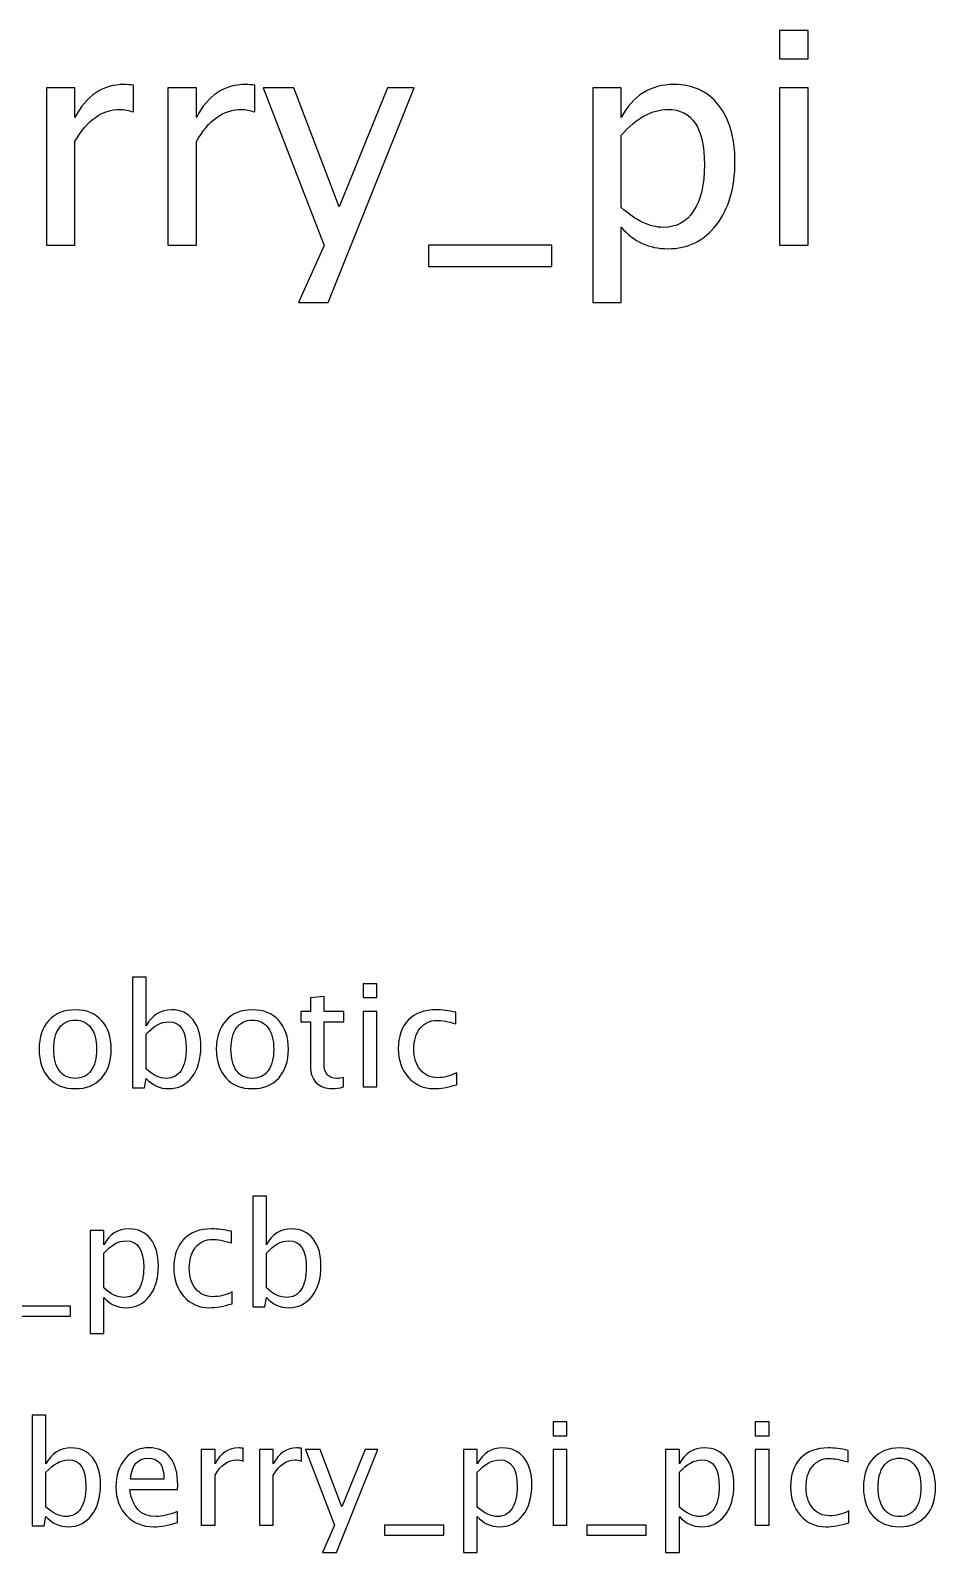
# Model space of a CAD drawing. Header units: centimetres. Extents: x -67 to 67, y -62 to 59.
# Drawn here: x 40.07 to 48.14, y 45.02 to 58.58 of the extents above; entities that cross this region are included whole.
import ezdxf

# ---------------------------------------------------------------- set-up
doc = ezdxf.new("R2010")
doc.units = ezdxf.units.CM
doc.header["$MEASUREMENT"] = 0
doc.layers.add('Layer 1', color=7, linetype='Continuous')

msp = doc.modelspace()

# ---------------------------------------------------------------- linework, layer by layer
at = {"layer": 'Layer 1'}
for points, knots in [([(46.74744, 58.32938), (46.74744, 58.32938), (46.74744, 58.58338), (46.74744, 58.58338), (46.74744, 58.58338), (46.74744, 58.58338), (47.00144, 58.58338), (47.00144, 58.58338), (47.00144, 58.58338), (47.00144, 58.58338), (47.00144, 58.32938), (47.00144, 58.32938), (47.00144, 58.32938), (47.00144, 58.32938), (46.74744, 58.32938), (46.74744, 58.32938)], [0, 0, 0, 0, 0.2, 0.2, 0.2, 0.2, 0.4, 0.4, 0.4, 0.4, 0.6, 0.6, 0.6, 0.6, 1, 1, 1, 1]), ([(40.21179, 56.67044), (40.21179, 56.67044), (40.21179, 58.07273), (40.21179, 58.07273), (40.21179, 58.07273), (40.21179, 58.07273), (40.46579, 58.07273), (40.46579, 58.07273), (40.46579, 58.07273), (40.46579, 58.07273), (40.46579, 57.80771), (40.46579, 57.80771), (40.46579, 57.80771), (40.56677, 58.00394), (40.71317, 58.10183), (40.90544, 58.10183), (40.90544, 58.10183), (40.93146, 58.10183), (40.9588, 58.09963), (40.98702, 58.09522), (40.98702, 58.09522), (40.98702, 58.09522), (40.98702, 57.85754), (40.98702, 57.85754), (40.98702, 57.85754), (40.94292, 57.87209), (40.90412, 57.87958), (40.8706, 57.87958), (40.8706, 57.87958), (40.70921, 57.87958), (40.57427, 57.78433), (40.46579, 57.59339), (40.46579, 57.59339), (40.46579, 57.59339), (40.46579, 56.67044), (40.46579, 56.67044), (40.46579, 56.67044), (40.46579, 56.67044), (40.21179, 56.67044), (40.21179, 56.67044)], [0, 0, 0, 0, 0.09090909, 0.09090909, 0.09090909, 0.09090909, 0.18181818, 0.18181818, 0.18181818, 0.18181818, 0.27272727, 0.27272727, 0.27272727, 0.27272727, 0.36363636, 0.36363636, 0.36363636, 0.36363636, 0.45454545, 0.45454545, 0.45454545, 0.45454545, 0.54545455, 0.54545455, 0.54545455, 0.54545455, 0.63636364, 0.63636364, 0.63636364, 0.63636364, 0.72727273, 0.72727273, 0.72727273, 0.72727273, 0.81818182, 0.81818182, 0.81818182, 0.81818182, 1, 1, 1, 1]), ([(41.29438, 56.67044), (41.29438, 56.67044), (41.29438, 58.07273), (41.29438, 58.07273), (41.29438, 58.07273), (41.29438, 58.07273), (41.54838, 58.07273), (41.54838, 58.07273), (41.54838, 58.07273), (41.54838, 58.07273), (41.54838, 57.80771), (41.54838, 57.80771), (41.54838, 57.80771), (41.64936, 58.00394), (41.79576, 58.10183), (41.98803, 58.10183), (41.98803, 58.10183), (42.01405, 58.10183), (42.04139, 58.09963), (42.06961, 58.09522), (42.06961, 58.09522), (42.06961, 58.09522), (42.06961, 57.85754), (42.06961, 57.85754), (42.06961, 57.85754), (42.02551, 57.87209), (41.98671, 57.87958), (41.95319, 57.87958), (41.95319, 57.87958), (41.7918, 57.87958), (41.65686, 57.78433), (41.54838, 57.59339), (41.54838, 57.59339), (41.54838, 57.59339), (41.54838, 56.67044), (41.54838, 56.67044), (41.54838, 56.67044), (41.54838, 56.67044), (41.29438, 56.67044), (41.29438, 56.67044)], [0, 0, 0, 0, 0.09090909, 0.09090909, 0.09090909, 0.09090909, 0.18181818, 0.18181818, 0.18181818, 0.18181818, 0.27272727, 0.27272727, 0.27272727, 0.27272727, 0.36363636, 0.36363636, 0.36363636, 0.36363636, 0.45454545, 0.45454545, 0.45454545, 0.45454545, 0.54545455, 0.54545455, 0.54545455, 0.54545455, 0.63636364, 0.63636364, 0.63636364, 0.63636364, 0.72727273, 0.72727273, 0.72727273, 0.72727273, 0.81818182, 0.81818182, 0.81818182, 0.81818182, 1, 1, 1, 1]), ([(42.45987, 56.15979), (42.45987, 56.15979), (42.68741, 56.66868), (42.68741, 56.66868), (42.68741, 56.66868), (42.68741, 56.66868), (42.14414, 58.07273), (42.14414, 58.07273), (42.14414, 58.07273), (42.14414, 58.07273), (42.41666, 58.07273), (42.41666, 58.07273), (42.41666, 58.07273), (42.41666, 58.07273), (42.82059, 57.01087), (42.82059, 57.01087), (42.82059, 57.01087), (42.82059, 57.01087), (43.25142, 58.07273), (43.25142, 58.07273), (43.25142, 58.07273), (43.25142, 58.07273), (43.49086, 58.07273), (43.49086, 58.07273), (43.49086, 58.07273), (43.49086, 58.07273), (42.72446, 56.15979), (42.72446, 56.15979), (42.72446, 56.15979), (42.72446, 56.15979), (42.45987, 56.15979), (42.45987, 56.15979)], [0, 0, 0, 0, 0.11111111, 0.11111111, 0.11111111, 0.11111111, 0.22222222, 0.22222222, 0.22222222, 0.22222222, 0.33333333, 0.33333333, 0.33333333, 0.33333333, 0.44444444, 0.44444444, 0.44444444, 0.44444444, 0.55555556, 0.55555556, 0.55555556, 0.55555556, 0.66666667, 0.66666667, 0.66666667, 0.66666667, 0.77777778, 0.77777778, 0.77777778, 0.77777778, 1, 1, 1, 1]), ([(45.08233, 56.15979), (45.08233, 56.15979), (45.08233, 58.07273), (45.08233, 58.07273), (45.08233, 58.07273), (45.08233, 58.07273), (45.33633, 58.07273), (45.33633, 58.07273), (45.33633, 58.07273), (45.33633, 58.07273), (45.33633, 57.80771), (45.33633, 57.80771), (45.33633, 57.80771), (45.4404, 58.00394), (45.59694, 58.10183), (45.80552, 58.10183), (45.80552, 58.10183), (45.97442, 58.10183), (46.10715, 58.04054), (46.20416, 57.91751), (46.20416, 57.91751), (46.30118, 57.79448), (46.34968, 57.62647), (46.34968, 57.41348), (46.34968, 57.41348), (46.34968, 57.18153), (46.29456, 56.99411), (46.18476, 56.85212), (46.18476, 56.85212), (46.07496, 56.70969), (45.93032, 56.63869), (45.75128, 56.63869), (45.75128, 56.63869), (45.58504, 56.63869), (45.44657, 56.70219), (45.33633, 56.82963), (45.33633, 56.82963), (45.33633, 56.82963), (45.33633, 56.15979), (45.33633, 56.15979), (45.33633, 56.15979), (45.33633, 56.15979), (45.08233, 56.15979), (45.08233, 56.15979)], [0, 0, 0, 0, 0.08333333, 0.08333333, 0.08333333, 0.08333333, 0.16666667, 0.16666667, 0.16666667, 0.16666667, 0.25, 0.25, 0.25, 0.25, 0.33333333, 0.33333333, 0.33333333, 0.33333333, 0.41666667, 0.41666667, 0.41666667, 0.41666667, 0.5, 0.5, 0.5, 0.5, 0.58333333, 0.58333333, 0.58333333, 0.58333333, 0.66666667, 0.66666667, 0.66666667, 0.66666667, 0.75, 0.75, 0.75, 0.75, 0.83333333, 0.83333333, 0.83333333, 0.83333333, 1, 1, 1, 1]), ([(46.74744, 56.67044), (46.74744, 56.67044), (46.74744, 58.07273), (46.74744, 58.07273), (46.74744, 58.07273), (46.74744, 58.07273), (47.00144, 58.07273), (47.00144, 58.07273), (47.00144, 58.07273), (47.00144, 58.07273), (47.00144, 56.67044), (47.00144, 56.67044), (47.00144, 56.67044), (47.00144, 56.67044), (46.74744, 56.67044), (46.74744, 56.67044)], [0, 0, 0, 0, 0.2, 0.2, 0.2, 0.2, 0.4, 0.4, 0.4, 0.4, 0.6, 0.6, 0.6, 0.6, 1, 1, 1, 1]), ([(45.33633, 57.0047), (45.4673, 56.88784), (45.59209, 56.82919), (45.71071, 56.82919), (45.71071, 56.82919), (45.82757, 56.82919), (45.91797, 56.87814), (45.98147, 56.97559), (45.98147, 56.97559), (46.04541, 57.07305), (46.07716, 57.21019), (46.07716, 57.38746), (46.07716, 57.38746), (46.07716, 57.71554), (45.96868, 57.87958), (45.75172, 57.87958), (45.75172, 57.87958), (45.60973, 57.87958), (45.47127, 57.80286), (45.33633, 57.64896), (45.33633, 57.64896), (45.33633, 57.64896), (45.33633, 57.0047), (45.33633, 57.0047)], [0, 0, 0, 0, 0.14285714, 0.14285714, 0.14285714, 0.14285714, 0.28571429, 0.28571429, 0.28571429, 0.28571429, 0.42857143, 0.42857143, 0.42857143, 0.42857143, 0.57142857, 0.57142857, 0.57142857, 0.57142857, 0.71428571, 0.71428571, 0.71428571, 0.71428571, 1, 1, 1, 1]), ([(43.61654, 56.47994), (43.61654, 56.47994), (43.61654, 56.67044), (43.61654, 56.67044), (43.61654, 56.67044), (43.61654, 56.67044), (44.71721, 56.67044), (44.71721, 56.67044), (44.71721, 56.67044), (44.71721, 56.67044), (44.71721, 56.47994), (44.71721, 56.47994), (44.71721, 56.47994), (44.71721, 56.47994), (43.61654, 56.47994), (43.61654, 56.47994)], [0, 0, 0, 0, 0.2, 0.2, 0.2, 0.2, 0.4, 0.4, 0.4, 0.4, 0.6, 0.6, 0.6, 0.6, 1, 1, 1, 1]), ([(40.98051, 49.16282), (40.98051, 49.16282), (40.98051, 50.14961), (40.98051, 50.14961), (40.98051, 50.14961), (40.98051, 50.14961), (41.10243, 50.14961), (41.10243, 50.14961), (41.10243, 50.14961), (41.10243, 50.14961), (41.10243, 49.71633), (41.10243, 49.71633), (41.10243, 49.71633), (41.15238, 49.81052), (41.22753, 49.85751), (41.32764, 49.85751), (41.32764, 49.85751), (41.40871, 49.85751), (41.47242, 49.82809), (41.51899, 49.76903), (41.51899, 49.76903), (41.56556, 49.70998), (41.58884, 49.62933), (41.58884, 49.5271), (41.58884, 49.5271), (41.58884, 49.41576), (41.56238, 49.3258), (41.50968, 49.25765), (41.50968, 49.25765), (41.45697, 49.18928), (41.38755, 49.1552), (41.30161, 49.1552), (41.30161, 49.1552), (41.22181, 49.1552), (41.15535, 49.18568), (41.10243, 49.24685), (41.10243, 49.24685), (41.10243, 49.24685), (41.08761, 49.16282), (41.08761, 49.16282), (41.08761, 49.16282), (41.08761, 49.16282), (40.98051, 49.16282), (40.98051, 49.16282)], [0, 0, 0, 0, 0.08333333, 0.08333333, 0.08333333, 0.08333333, 0.16666667, 0.16666667, 0.16666667, 0.16666667, 0.25, 0.25, 0.25, 0.25, 0.33333333, 0.33333333, 0.33333333, 0.33333333, 0.41666667, 0.41666667, 0.41666667, 0.41666667, 0.5, 0.5, 0.5, 0.5, 0.58333333, 0.58333333, 0.58333333, 0.58333333, 0.66666667, 0.66666667, 0.66666667, 0.66666667, 0.75, 0.75, 0.75, 0.75, 0.83333333, 0.83333333, 0.83333333, 0.83333333, 1, 1, 1, 1]), ([(43.03494, 49.96673), (43.03494, 49.96673), (43.03494, 50.08865), (43.03494, 50.08865), (43.03494, 50.08865), (43.03494, 50.08865), (43.15686, 50.08865), (43.15686, 50.08865), (43.15686, 50.08865), (43.15686, 50.08865), (43.15686, 49.96673), (43.15686, 49.96673), (43.15686, 49.96673), (43.15686, 49.96673), (43.03494, 49.96673), (43.03494, 49.96673)], [0, 0, 0, 0, 0.2, 0.2, 0.2, 0.2, 0.4, 0.4, 0.4, 0.4, 0.6, 0.6, 0.6, 0.6, 1, 1, 1, 1]), ([(42.86095, 49.17065), (42.82327, 49.16028), (42.79047, 49.1552), (42.76274, 49.1552), (42.76274, 49.1552), (42.70051, 49.1552), (42.65204, 49.17298), (42.61732, 49.20854), (42.61732, 49.20854), (42.5824, 49.2441), (42.56504, 49.29342), (42.56504, 49.35671), (42.56504, 49.35671), (42.56504, 49.35671), (42.56504, 49.7521), (42.56504, 49.7521), (42.56504, 49.7521), (42.56504, 49.7521), (42.4808, 49.7521), (42.4808, 49.7521), (42.4808, 49.7521), (42.4808, 49.7521), (42.4808, 49.84354), (42.4808, 49.84354), (42.4808, 49.84354), (42.4808, 49.84354), (42.56504, 49.84354), (42.56504, 49.84354), (42.56504, 49.84354), (42.56504, 49.84354), (42.56504, 49.96525), (42.56504, 49.96525), (42.56504, 49.96525), (42.56504, 49.96525), (42.68696, 49.97689), (42.68696, 49.97689), (42.68696, 49.97689), (42.68696, 49.97689), (42.68696, 49.84354), (42.68696, 49.84354), (42.68696, 49.84354), (42.68696, 49.84354), (42.86349, 49.84354), (42.86349, 49.84354), (42.86349, 49.84354), (42.86349, 49.84354), (42.86349, 49.7521), (42.86349, 49.7521), (42.86349, 49.7521), (42.86349, 49.7521), (42.68696, 49.7521), (42.68696, 49.7521), (42.68696, 49.7521), (42.68696, 49.7521), (42.68696, 49.37872), (42.68696, 49.37872), (42.68696, 49.37872), (42.68696, 49.29067), (42.72527, 49.24664), (42.80168, 49.24664), (42.80168, 49.24664), (42.81798, 49.24664), (42.83767, 49.24939), (42.86095, 49.25468), (42.86095, 49.25468), (42.86095, 49.25468), (42.86095, 49.17065), (42.86095, 49.17065)], [0, 0, 0, 0, 0.05555556, 0.05555556, 0.05555556, 0.05555556, 0.11111111, 0.11111111, 0.11111111, 0.11111111, 0.16666667, 0.16666667, 0.16666667, 0.16666667, 0.22222222, 0.22222222, 0.22222222, 0.22222222, 0.27777778, 0.27777778, 0.27777778, 0.27777778, 0.33333333, 0.33333333, 0.33333333, 0.33333333, 0.38888889, 0.38888889, 0.38888889, 0.38888889, 0.44444444, 0.44444444, 0.44444444, 0.44444444, 0.5, 0.5, 0.5, 0.5, 0.55555556, 0.55555556, 0.55555556, 0.55555556, 0.61111111, 0.61111111, 0.61111111, 0.61111111, 0.66666667, 0.66666667, 0.66666667, 0.66666667, 0.72222222, 0.72222222, 0.72222222, 0.72222222, 0.77777778, 0.77777778, 0.77777778, 0.77777778, 0.83333333, 0.83333333, 0.83333333, 0.83333333, 0.88888889, 0.88888889, 0.88888889, 0.88888889, 1, 1, 1, 1]), ([(40.46828, 49.1552), (40.36943, 49.1552), (40.29112, 49.18674), (40.23354, 49.24982), (40.23354, 49.24982), (40.17576, 49.31289), (40.14697, 49.39862), (40.14697, 49.50678), (40.14697, 49.50678), (40.14697, 49.61473), (40.17576, 49.70024), (40.23354, 49.76311), (40.23354, 49.76311), (40.29112, 49.82597), (40.36943, 49.85751), (40.46828, 49.85751), (40.46828, 49.85751), (40.56713, 49.85751), (40.64545, 49.82597), (40.70302, 49.76311), (40.70302, 49.76311), (40.7608, 49.70024), (40.78959, 49.61473), (40.78959, 49.50678), (40.78959, 49.50678), (40.78959, 49.39862), (40.7608, 49.31289), (40.70302, 49.24982), (40.70302, 49.24982), (40.64545, 49.18674), (40.56713, 49.1552), (40.46828, 49.1552)], [0, 0, 0, 0, 0.11111111, 0.11111111, 0.11111111, 0.11111111, 0.22222222, 0.22222222, 0.22222222, 0.22222222, 0.33333333, 0.33333333, 0.33333333, 0.33333333, 0.44444444, 0.44444444, 0.44444444, 0.44444444, 0.55555556, 0.55555556, 0.55555556, 0.55555556, 0.66666667, 0.66666667, 0.66666667, 0.66666667, 0.77777778, 0.77777778, 0.77777778, 0.77777778, 1, 1, 1, 1]), ([(42.04773, 49.1552), (41.94888, 49.1552), (41.87057, 49.18674), (41.81299, 49.24982), (41.81299, 49.24982), (41.75521, 49.31289), (41.72642, 49.39862), (41.72642, 49.50678), (41.72642, 49.50678), (41.72642, 49.61473), (41.75521, 49.70024), (41.81299, 49.76311), (41.81299, 49.76311), (41.87057, 49.82597), (41.94888, 49.85751), (42.04773, 49.85751), (42.04773, 49.85751), (42.14658, 49.85751), (42.2249, 49.82597), (42.28247, 49.76311), (42.28247, 49.76311), (42.34025, 49.70024), (42.36904, 49.61473), (42.36904, 49.50678), (42.36904, 49.50678), (42.36904, 49.39862), (42.34025, 49.31289), (42.28247, 49.24982), (42.28247, 49.24982), (42.2249, 49.18674), (42.14658, 49.1552), (42.04773, 49.1552)], [0, 0, 0, 0, 0.11111111, 0.11111111, 0.11111111, 0.11111111, 0.22222222, 0.22222222, 0.22222222, 0.22222222, 0.33333333, 0.33333333, 0.33333333, 0.33333333, 0.44444444, 0.44444444, 0.44444444, 0.44444444, 0.55555556, 0.55555556, 0.55555556, 0.55555556, 0.66666667, 0.66666667, 0.66666667, 0.66666667, 0.77777778, 0.77777778, 0.77777778, 0.77777778, 1, 1, 1, 1]), ([(43.03494, 49.17044), (43.03494, 49.17044), (43.03494, 49.84354), (43.03494, 49.84354), (43.03494, 49.84354), (43.03494, 49.84354), (43.15686, 49.84354), (43.15686, 49.84354), (43.15686, 49.84354), (43.15686, 49.84354), (43.15686, 49.17044), (43.15686, 49.17044), (43.15686, 49.17044), (43.15686, 49.17044), (43.03494, 49.17044), (43.03494, 49.17044)], [0, 0, 0, 0, 0.2, 0.2, 0.2, 0.2, 0.4, 0.4, 0.4, 0.4, 0.6, 0.6, 0.6, 0.6, 1, 1, 1, 1]), ([(43.86933, 49.19076), (43.79038, 49.16705), (43.72222, 49.1552), (43.66486, 49.1552), (43.66486, 49.1552), (43.57384, 49.1552), (43.49849, 49.18886), (43.43859, 49.25595), (43.43859, 49.25595), (43.37869, 49.32326), (43.34863, 49.40814), (43.34863, 49.51038), (43.34863, 49.51038), (43.34863, 49.6196), (43.37826, 49.7049), (43.43753, 49.76586), (43.43753, 49.76586), (43.4968, 49.82703), (43.57956, 49.85751), (43.68582, 49.85751), (43.68582, 49.85751), (43.7381, 49.85751), (43.79694, 49.85031), (43.86171, 49.83592), (43.86171, 49.83592), (43.86171, 49.83592), (43.86171, 49.73305), (43.86171, 49.73305), (43.86171, 49.73305), (43.79292, 49.75337), (43.73683, 49.76353), (43.69365, 49.76353), (43.69365, 49.76353), (43.63099, 49.76353), (43.58083, 49.74004), (43.54336, 49.69326), (43.54336, 49.69326), (43.5059, 49.64648), (43.48706, 49.58404), (43.48706, 49.50614), (43.48706, 49.50614), (43.48706, 49.43058), (43.50653, 49.36962), (43.54527, 49.32284), (43.54527, 49.32284), (43.584, 49.27627), (43.63459, 49.25299), (43.69746, 49.25299), (43.69746, 49.25299), (43.75313, 49.25299), (43.81028, 49.26738), (43.86933, 49.29617), (43.86933, 49.29617), (43.86933, 49.29617), (43.86933, 49.19076), (43.86933, 49.19076)], [0, 0, 0, 0, 0.06666667, 0.06666667, 0.06666667, 0.06666667, 0.13333333, 0.13333333, 0.13333333, 0.13333333, 0.2, 0.2, 0.2, 0.2, 0.26666667, 0.26666667, 0.26666667, 0.26666667, 0.33333333, 0.33333333, 0.33333333, 0.33333333, 0.4, 0.4, 0.4, 0.4, 0.46666667, 0.46666667, 0.46666667, 0.46666667, 0.53333333, 0.53333333, 0.53333333, 0.53333333, 0.6, 0.6, 0.6, 0.6, 0.66666667, 0.66666667, 0.66666667, 0.66666667, 0.73333333, 0.73333333, 0.73333333, 0.73333333, 0.8, 0.8, 0.8, 0.8, 0.86666667, 0.86666667, 0.86666667, 0.86666667, 1, 1, 1, 1]), ([(40.46807, 49.24664), (40.52839, 49.24664), (40.57538, 49.26929), (40.60883, 49.3148), (40.60883, 49.3148), (40.64206, 49.36009), (40.65878, 49.42423), (40.65878, 49.50678), (40.65878, 49.50678), (40.65878, 49.58912), (40.64206, 49.65304), (40.60883, 49.69834), (40.60883, 49.69834), (40.57538, 49.74342), (40.52839, 49.76607), (40.46807, 49.76607), (40.46807, 49.76607), (40.40753, 49.76607), (40.36054, 49.74342), (40.32752, 49.69834), (40.32752, 49.69834), (40.29429, 49.65304), (40.27778, 49.58912), (40.27778, 49.50678), (40.27778, 49.50678), (40.27778, 49.42423), (40.29429, 49.36009), (40.32752, 49.3148), (40.32752, 49.3148), (40.36054, 49.26929), (40.40753, 49.24664), (40.46807, 49.24664)], [0, 0, 0, 0, 0.11111111, 0.11111111, 0.11111111, 0.11111111, 0.22222222, 0.22222222, 0.22222222, 0.22222222, 0.33333333, 0.33333333, 0.33333333, 0.33333333, 0.44444444, 0.44444444, 0.44444444, 0.44444444, 0.55555556, 0.55555556, 0.55555556, 0.55555556, 0.66666667, 0.66666667, 0.66666667, 0.66666667, 0.77777778, 0.77777778, 0.77777778, 0.77777778, 1, 1, 1, 1]), ([(41.10243, 49.33088), (41.1653, 49.27479), (41.2252, 49.24664), (41.28214, 49.24664), (41.28214, 49.24664), (41.33823, 49.24664), (41.38162, 49.27014), (41.4121, 49.31691), (41.4121, 49.31691), (41.44279, 49.36369), (41.45803, 49.42952), (41.45803, 49.51461), (41.45803, 49.51461), (41.45803, 49.67209), (41.40596, 49.75083), (41.30182, 49.75083), (41.30182, 49.75083), (41.23366, 49.75083), (41.1672, 49.714), (41.10243, 49.64013), (41.10243, 49.64013), (41.10243, 49.64013), (41.10243, 49.33088), (41.10243, 49.33088)], [0, 0, 0, 0, 0.14285714, 0.14285714, 0.14285714, 0.14285714, 0.28571429, 0.28571429, 0.28571429, 0.28571429, 0.42857143, 0.42857143, 0.42857143, 0.42857143, 0.57142857, 0.57142857, 0.57142857, 0.57142857, 0.71428571, 0.71428571, 0.71428571, 0.71428571, 1, 1, 1, 1]), ([(42.04752, 49.24664), (42.10784, 49.24664), (42.15483, 49.26929), (42.18828, 49.3148), (42.18828, 49.3148), (42.22151, 49.36009), (42.23823, 49.42423), (42.23823, 49.50678), (42.23823, 49.50678), (42.23823, 49.58912), (42.22151, 49.65304), (42.18828, 49.69834), (42.18828, 49.69834), (42.15483, 49.74342), (42.10784, 49.76607), (42.04752, 49.76607), (42.04752, 49.76607), (41.98698, 49.76607), (41.93999, 49.74342), (41.90697, 49.69834), (41.90697, 49.69834), (41.87374, 49.65304), (41.85723, 49.58912), (41.85723, 49.50678), (41.85723, 49.50678), (41.85723, 49.42423), (41.87374, 49.36009), (41.90697, 49.3148), (41.90697, 49.3148), (41.93999, 49.26929), (41.98698, 49.24664), (42.04752, 49.24664)], [0, 0, 0, 0, 0.11111111, 0.11111111, 0.11111111, 0.11111111, 0.22222222, 0.22222222, 0.22222222, 0.22222222, 0.33333333, 0.33333333, 0.33333333, 0.33333333, 0.44444444, 0.44444444, 0.44444444, 0.44444444, 0.55555556, 0.55555556, 0.55555556, 0.55555556, 0.66666667, 0.66666667, 0.66666667, 0.66666667, 0.77777778, 0.77777778, 0.77777778, 0.77777778, 1, 1, 1, 1]), ([(42.05104, 47.21125), (42.05104, 47.21125), (42.05104, 48.19804), (42.05104, 48.19804), (42.05104, 48.19804), (42.05104, 48.19804), (42.17296, 48.19804), (42.17296, 48.19804), (42.17296, 48.19804), (42.17296, 48.19804), (42.17296, 47.76476), (42.17296, 47.76476), (42.17296, 47.76476), (42.22291, 47.85895), (42.29806, 47.90594), (42.39817, 47.90594), (42.39817, 47.90594), (42.47924, 47.90594), (42.54295, 47.87652), (42.58952, 47.81746), (42.58952, 47.81746), (42.63609, 47.75841), (42.65937, 47.67776), (42.65937, 47.57553), (42.65937, 47.57553), (42.65937, 47.46419), (42.63291, 47.37423), (42.58021, 47.30608), (42.58021, 47.30608), (42.5275, 47.23771), (42.45808, 47.20363), (42.37214, 47.20363), (42.37214, 47.20363), (42.29234, 47.20363), (42.22588, 47.23411), (42.17296, 47.29528), (42.17296, 47.29528), (42.17296, 47.29528), (42.15814, 47.21125), (42.15814, 47.21125), (42.15814, 47.21125), (42.15814, 47.21125), (42.05104, 47.21125), (42.05104, 47.21125)], [0, 0, 0, 0, 0.08333333, 0.08333333, 0.08333333, 0.08333333, 0.16666667, 0.16666667, 0.16666667, 0.16666667, 0.25, 0.25, 0.25, 0.25, 0.33333333, 0.33333333, 0.33333333, 0.33333333, 0.41666667, 0.41666667, 0.41666667, 0.41666667, 0.5, 0.5, 0.5, 0.5, 0.58333333, 0.58333333, 0.58333333, 0.58333333, 0.66666667, 0.66666667, 0.66666667, 0.66666667, 0.75, 0.75, 0.75, 0.75, 0.83333333, 0.83333333, 0.83333333, 0.83333333, 1, 1, 1, 1]), ([(40.60134, 46.97376), (40.60134, 46.97376), (40.60134, 47.89197), (40.60134, 47.89197), (40.60134, 47.89197), (40.60134, 47.89197), (40.72326, 47.89197), (40.72326, 47.89197), (40.72326, 47.89197), (40.72326, 47.89197), (40.72326, 47.76476), (40.72326, 47.76476), (40.72326, 47.76476), (40.77321, 47.85895), (40.84836, 47.90594), (40.94847, 47.90594), (40.94847, 47.90594), (41.02954, 47.90594), (41.09325, 47.87652), (41.13982, 47.81746), (41.13982, 47.81746), (41.18639, 47.75841), (41.20967, 47.67776), (41.20967, 47.57553), (41.20967, 47.57553), (41.20967, 47.46419), (41.18321, 47.37423), (41.13051, 47.30608), (41.13051, 47.30608), (41.0778, 47.23771), (41.00838, 47.20363), (40.92244, 47.20363), (40.92244, 47.20363), (40.84264, 47.20363), (40.77618, 47.23411), (40.72326, 47.29528), (40.72326, 47.29528), (40.72326, 47.29528), (40.72326, 46.97376), (40.72326, 46.97376), (40.72326, 46.97376), (40.72326, 46.97376), (40.60134, 46.97376), (40.60134, 46.97376)], [0, 0, 0, 0, 0.08333333, 0.08333333, 0.08333333, 0.08333333, 0.16666667, 0.16666667, 0.16666667, 0.16666667, 0.25, 0.25, 0.25, 0.25, 0.33333333, 0.33333333, 0.33333333, 0.33333333, 0.41666667, 0.41666667, 0.41666667, 0.41666667, 0.5, 0.5, 0.5, 0.5, 0.58333333, 0.58333333, 0.58333333, 0.58333333, 0.66666667, 0.66666667, 0.66666667, 0.66666667, 0.75, 0.75, 0.75, 0.75, 0.83333333, 0.83333333, 0.83333333, 0.83333333, 1, 1, 1, 1]), ([(41.86795, 47.23919), (41.789, 47.21548), (41.72084, 47.20363), (41.66348, 47.20363), (41.66348, 47.20363), (41.57246, 47.20363), (41.49711, 47.23729), (41.43721, 47.30438), (41.43721, 47.30438), (41.37731, 47.37169), (41.34725, 47.45657), (41.34725, 47.55881), (41.34725, 47.55881), (41.34725, 47.66803), (41.37688, 47.75333), (41.43615, 47.81429), (41.43615, 47.81429), (41.49542, 47.87546), (41.57818, 47.90594), (41.68444, 47.90594), (41.68444, 47.90594), (41.73672, 47.90594), (41.79556, 47.89874), (41.86033, 47.88435), (41.86033, 47.88435), (41.86033, 47.88435), (41.86033, 47.78148), (41.86033, 47.78148), (41.86033, 47.78148), (41.79154, 47.8018), (41.73545, 47.81196), (41.69227, 47.81196), (41.69227, 47.81196), (41.62961, 47.81196), (41.57945, 47.78847), (41.54198, 47.74169), (41.54198, 47.74169), (41.50452, 47.69491), (41.48568, 47.63247), (41.48568, 47.55457), (41.48568, 47.55457), (41.48568, 47.47901), (41.50515, 47.41805), (41.54389, 47.37127), (41.54389, 47.37127), (41.58262, 47.3247), (41.63321, 47.30142), (41.69608, 47.30142), (41.69608, 47.30142), (41.75175, 47.30142), (41.8089, 47.31581), (41.86795, 47.3446), (41.86795, 47.3446), (41.86795, 47.3446), (41.86795, 47.23919), (41.86795, 47.23919)], [0, 0, 0, 0, 0.06666667, 0.06666667, 0.06666667, 0.06666667, 0.13333333, 0.13333333, 0.13333333, 0.13333333, 0.2, 0.2, 0.2, 0.2, 0.26666667, 0.26666667, 0.26666667, 0.26666667, 0.33333333, 0.33333333, 0.33333333, 0.33333333, 0.4, 0.4, 0.4, 0.4, 0.46666667, 0.46666667, 0.46666667, 0.46666667, 0.53333333, 0.53333333, 0.53333333, 0.53333333, 0.6, 0.6, 0.6, 0.6, 0.66666667, 0.66666667, 0.66666667, 0.66666667, 0.73333333, 0.73333333, 0.73333333, 0.73333333, 0.8, 0.8, 0.8, 0.8, 0.86666667, 0.86666667, 0.86666667, 0.86666667, 1, 1, 1, 1]), ([(40.72326, 47.37931), (40.78613, 47.32322), (40.84603, 47.29507), (40.90297, 47.29507), (40.90297, 47.29507), (40.95906, 47.29507), (41.00245, 47.31857), (41.03293, 47.36534), (41.03293, 47.36534), (41.06362, 47.41212), (41.07886, 47.47795), (41.07886, 47.56304), (41.07886, 47.56304), (41.07886, 47.72052), (41.02679, 47.79926), (40.92265, 47.79926), (40.92265, 47.79926), (40.85449, 47.79926), (40.78803, 47.76243), (40.72326, 47.68856), (40.72326, 47.68856), (40.72326, 47.68856), (40.72326, 47.37931), (40.72326, 47.37931)], [0, 0, 0, 0, 0.14285714, 0.14285714, 0.14285714, 0.14285714, 0.28571429, 0.28571429, 0.28571429, 0.28571429, 0.42857143, 0.42857143, 0.42857143, 0.42857143, 0.57142857, 0.57142857, 0.57142857, 0.57142857, 0.71428571, 0.71428571, 0.71428571, 0.71428571, 1, 1, 1, 1]), ([(42.17296, 47.37931), (42.23583, 47.32322), (42.29573, 47.29507), (42.35267, 47.29507), (42.35267, 47.29507), (42.40876, 47.29507), (42.45215, 47.31857), (42.48263, 47.36534), (42.48263, 47.36534), (42.51332, 47.41212), (42.52856, 47.47795), (42.52856, 47.56304), (42.52856, 47.56304), (42.52856, 47.72052), (42.47649, 47.79926), (42.37235, 47.79926), (42.37235, 47.79926), (42.30419, 47.79926), (42.23773, 47.76243), (42.17296, 47.68856), (42.17296, 47.68856), (42.17296, 47.68856), (42.17296, 47.37931), (42.17296, 47.37931)], [0, 0, 0, 0, 0.14285714, 0.14285714, 0.14285714, 0.14285714, 0.28571429, 0.28571429, 0.28571429, 0.28571429, 0.42857143, 0.42857143, 0.42857143, 0.42857143, 0.57142857, 0.57142857, 0.57142857, 0.57142857, 0.71428571, 0.71428571, 0.71428571, 0.71428571, 1, 1, 1, 1]), ([(39.89776, 47.12743), (39.89776, 47.12743), (39.89776, 47.21887), (39.89776, 47.21887), (39.89776, 47.21887), (39.89776, 47.21887), (40.42608, 47.21887), (40.42608, 47.21887), (40.42608, 47.21887), (40.42608, 47.21887), (40.42608, 47.12743), (40.42608, 47.12743), (40.42608, 47.12743), (40.42608, 47.12743), (39.89776, 47.12743), (39.89776, 47.12743)], [0, 0, 0, 0, 0.2, 0.2, 0.2, 0.2, 0.4, 0.4, 0.4, 0.4, 0.6, 0.6, 0.6, 0.6, 1, 1, 1, 1]), ([(40.08601, 45.25968), (40.08601, 45.25968), (40.08601, 46.24647), (40.08601, 46.24647), (40.08601, 46.24647), (40.08601, 46.24647), (40.20793, 46.24647), (40.20793, 46.24647), (40.20793, 46.24647), (40.20793, 46.24647), (40.20793, 45.81319), (40.20793, 45.81319), (40.20793, 45.81319), (40.25788, 45.90738), (40.33303, 45.95437), (40.43314, 45.95437), (40.43314, 45.95437), (40.51421, 45.95437), (40.57792, 45.92495), (40.62449, 45.86589), (40.62449, 45.86589), (40.67106, 45.80684), (40.69434, 45.72619), (40.69434, 45.62396), (40.69434, 45.62396), (40.69434, 45.51262), (40.66788, 45.42266), (40.61518, 45.35451), (40.61518, 45.35451), (40.56247, 45.28614), (40.49305, 45.25206), (40.40711, 45.25206), (40.40711, 45.25206), (40.32731, 45.25206), (40.26085, 45.28254), (40.20793, 45.34371), (40.20793, 45.34371), (40.20793, 45.34371), (40.19311, 45.25968), (40.19311, 45.25968), (40.19311, 45.25968), (40.19311, 45.25968), (40.08601, 45.25968), (40.08601, 45.25968)], [0, 0, 0, 0, 0.08333333, 0.08333333, 0.08333333, 0.08333333, 0.16666667, 0.16666667, 0.16666667, 0.16666667, 0.25, 0.25, 0.25, 0.25, 0.33333333, 0.33333333, 0.33333333, 0.33333333, 0.41666667, 0.41666667, 0.41666667, 0.41666667, 0.5, 0.5, 0.5, 0.5, 0.58333333, 0.58333333, 0.58333333, 0.58333333, 0.66666667, 0.66666667, 0.66666667, 0.66666667, 0.75, 0.75, 0.75, 0.75, 0.83333333, 0.83333333, 0.83333333, 0.83333333, 1, 1, 1, 1]), ([(44.72997, 46.06359), (44.72997, 46.06359), (44.72997, 46.18551), (44.72997, 46.18551), (44.72997, 46.18551), (44.72997, 46.18551), (44.85189, 46.18551), (44.85189, 46.18551), (44.85189, 46.18551), (44.85189, 46.18551), (44.85189, 46.06359), (44.85189, 46.06359), (44.85189, 46.06359), (44.85189, 46.06359), (44.72997, 46.06359), (44.72997, 46.06359)], [0, 0, 0, 0, 0.2, 0.2, 0.2, 0.2, 0.4, 0.4, 0.4, 0.4, 0.6, 0.6, 0.6, 0.6, 1, 1, 1, 1]), ([(46.53125, 46.06359), (46.53125, 46.06359), (46.53125, 46.18551), (46.53125, 46.18551), (46.53125, 46.18551), (46.53125, 46.18551), (46.65317, 46.18551), (46.65317, 46.18551), (46.65317, 46.18551), (46.65317, 46.18551), (46.65317, 46.06359), (46.65317, 46.06359), (46.65317, 46.06359), (46.65317, 46.06359), (46.53125, 46.06359), (46.53125, 46.06359)], [0, 0, 0, 0, 0.2, 0.2, 0.2, 0.2, 0.4, 0.4, 0.4, 0.4, 0.6, 0.6, 0.6, 0.6, 1, 1, 1, 1]), ([(40.20793, 45.42774), (40.2708, 45.37165), (40.3307, 45.3435), (40.38764, 45.3435), (40.38764, 45.3435), (40.44373, 45.3435), (40.48712, 45.367), (40.5176, 45.41377), (40.5176, 45.41377), (40.54829, 45.46055), (40.56353, 45.52638), (40.56353, 45.61147), (40.56353, 45.61147), (40.56353, 45.76895), (40.51146, 45.84769), (40.40732, 45.84769), (40.40732, 45.84769), (40.33916, 45.84769), (40.2727, 45.81086), (40.20793, 45.73699), (40.20793, 45.73699), (40.20793, 45.73699), (40.20793, 45.42774), (40.20793, 45.42774)], [0, 0, 0, 0, 0.14285714, 0.14285714, 0.14285714, 0.14285714, 0.28571429, 0.28571429, 0.28571429, 0.28571429, 0.42857143, 0.42857143, 0.42857143, 0.42857143, 0.57142857, 0.57142857, 0.57142857, 0.57142857, 0.71428571, 0.71428571, 0.71428571, 0.71428571, 1, 1, 1, 1]), ([(41.37929, 45.28889), (41.29738, 45.26434), (41.22731, 45.25206), (41.16889, 45.25206), (41.16889, 45.25206), (41.0692, 45.25206), (40.98813, 45.28508), (40.92569, 45.35091), (40.92569, 45.35091), (40.86325, 45.41674), (40.83192, 45.50204), (40.83192, 45.60703), (40.83192, 45.60703), (40.83192, 45.70884), (40.85944, 45.79245), (40.91468, 45.85785), (40.91468, 45.85785), (40.96993, 45.92304), (41.04062, 45.95564), (41.12677, 45.95564), (41.12677, 45.95564), (41.20826, 45.95564), (41.27134, 45.92664), (41.31579, 45.86865), (41.31579, 45.86865), (41.36024, 45.81065), (41.38247, 45.72852), (41.38247, 45.62205), (41.38247, 45.62205), (41.38247, 45.62205), (41.38183, 45.5848), (41.38183, 45.5848), (41.38183, 45.5848), (41.38183, 45.5848), (40.95638, 45.5848), (40.95638, 45.5848), (40.95638, 45.5848), (40.97416, 45.42393), (41.05269, 45.3435), (41.19175, 45.3435), (41.19175, 45.3435), (41.24277, 45.3435), (41.30521, 45.35789), (41.37929, 45.38668), (41.37929, 45.38668), (41.37929, 45.38668), (41.37929, 45.28889), (41.37929, 45.28889)], [0, 0, 0, 0, 0.07692308, 0.07692308, 0.07692308, 0.07692308, 0.15384615, 0.15384615, 0.15384615, 0.15384615, 0.23076923, 0.23076923, 0.23076923, 0.23076923, 0.30769231, 0.30769231, 0.30769231, 0.30769231, 0.38461538, 0.38461538, 0.38461538, 0.38461538, 0.46153846, 0.46153846, 0.46153846, 0.46153846, 0.53846154, 0.53846154, 0.53846154, 0.53846154, 0.61538462, 0.61538462, 0.61538462, 0.61538462, 0.69230769, 0.69230769, 0.69230769, 0.69230769, 0.76923077, 0.76923077, 0.76923077, 0.76923077, 0.84615385, 0.84615385, 0.84615385, 0.84615385, 1, 1, 1, 1]), ([(40.96273, 45.67624), (40.96273, 45.67624), (41.25991, 45.67624), (41.25991, 45.67624), (41.25991, 45.67624), (41.25991, 45.80155), (41.21313, 45.8642), (41.11979, 45.8642), (41.11979, 45.8642), (41.02581, 45.8642), (40.97353, 45.80155), (40.96273, 45.67624)], [0, 0, 0, 0, 0.25, 0.25, 0.25, 0.25, 0.5, 0.5, 0.5, 0.5, 1, 1, 1, 1]), ([(41.59286, 45.2673), (41.59286, 45.2673), (41.59286, 45.9404), (41.59286, 45.9404), (41.59286, 45.9404), (41.59286, 45.9404), (41.71478, 45.9404), (41.71478, 45.9404), (41.71478, 45.9404), (41.71478, 45.9404), (41.71478, 45.81319), (41.71478, 45.81319), (41.71478, 45.81319), (41.76325, 45.90738), (41.83353, 45.95437), (41.92581, 45.95437), (41.92581, 45.95437), (41.9383, 45.95437), (41.95142, 45.95331), (41.96497, 45.9512), (41.96497, 45.9512), (41.96497, 45.9512), (41.96497, 45.83711), (41.96497, 45.83711), (41.96497, 45.83711), (41.9438, 45.84409), (41.92518, 45.84769), (41.90909, 45.84769), (41.90909, 45.84769), (41.83162, 45.84769), (41.76685, 45.80197), (41.71478, 45.71032), (41.71478, 45.71032), (41.71478, 45.71032), (41.71478, 45.2673), (41.71478, 45.2673), (41.71478, 45.2673), (41.71478, 45.2673), (41.59286, 45.2673), (41.59286, 45.2673)], [0, 0, 0, 0, 0.09090909, 0.09090909, 0.09090909, 0.09090909, 0.18181818, 0.18181818, 0.18181818, 0.18181818, 0.27272727, 0.27272727, 0.27272727, 0.27272727, 0.36363636, 0.36363636, 0.36363636, 0.36363636, 0.45454545, 0.45454545, 0.45454545, 0.45454545, 0.54545455, 0.54545455, 0.54545455, 0.54545455, 0.63636364, 0.63636364, 0.63636364, 0.63636364, 0.72727273, 0.72727273, 0.72727273, 0.72727273, 0.81818182, 0.81818182, 0.81818182, 0.81818182, 1, 1, 1, 1]), ([(42.1125, 45.2673), (42.1125, 45.2673), (42.1125, 45.9404), (42.1125, 45.9404), (42.1125, 45.9404), (42.1125, 45.9404), (42.23442, 45.9404), (42.23442, 45.9404), (42.23442, 45.9404), (42.23442, 45.9404), (42.23442, 45.81319), (42.23442, 45.81319), (42.23442, 45.81319), (42.28289, 45.90738), (42.35317, 45.95437), (42.44545, 45.95437), (42.44545, 45.95437), (42.45794, 45.95437), (42.47106, 45.95331), (42.48461, 45.9512), (42.48461, 45.9512), (42.48461, 45.9512), (42.48461, 45.83711), (42.48461, 45.83711), (42.48461, 45.83711), (42.46344, 45.84409), (42.44482, 45.84769), (42.42873, 45.84769), (42.42873, 45.84769), (42.35126, 45.84769), (42.28649, 45.80197), (42.23442, 45.71032), (42.23442, 45.71032), (42.23442, 45.71032), (42.23442, 45.2673), (42.23442, 45.2673), (42.23442, 45.2673), (42.23442, 45.2673), (42.1125, 45.2673), (42.1125, 45.2673)], [0, 0, 0, 0, 0.09090909, 0.09090909, 0.09090909, 0.09090909, 0.18181818, 0.18181818, 0.18181818, 0.18181818, 0.27272727, 0.27272727, 0.27272727, 0.27272727, 0.36363636, 0.36363636, 0.36363636, 0.36363636, 0.45454545, 0.45454545, 0.45454545, 0.45454545, 0.54545455, 0.54545455, 0.54545455, 0.54545455, 0.63636364, 0.63636364, 0.63636364, 0.63636364, 0.72727273, 0.72727273, 0.72727273, 0.72727273, 0.81818182, 0.81818182, 0.81818182, 0.81818182, 1, 1, 1, 1]), ([(42.67193, 45.02219), (42.67193, 45.02219), (42.78115, 45.26645), (42.78115, 45.26645), (42.78115, 45.26645), (42.78115, 45.26645), (42.52038, 45.9404), (42.52038, 45.9404), (42.52038, 45.9404), (42.52038, 45.9404), (42.65119, 45.9404), (42.65119, 45.9404), (42.65119, 45.9404), (42.65119, 45.9404), (42.84508, 45.43071), (42.84508, 45.43071), (42.84508, 45.43071), (42.84508, 45.43071), (43.05188, 45.9404), (43.05188, 45.9404), (43.05188, 45.9404), (43.05188, 45.9404), (43.16681, 45.9404), (43.16681, 45.9404), (43.16681, 45.9404), (43.16681, 45.9404), (42.79893, 45.02219), (42.79893, 45.02219), (42.79893, 45.02219), (42.79893, 45.02219), (42.67193, 45.02219), (42.67193, 45.02219)], [0, 0, 0, 0, 0.11111111, 0.11111111, 0.11111111, 0.11111111, 0.22222222, 0.22222222, 0.22222222, 0.22222222, 0.33333333, 0.33333333, 0.33333333, 0.33333333, 0.44444444, 0.44444444, 0.44444444, 0.44444444, 0.55555556, 0.55555556, 0.55555556, 0.55555556, 0.66666667, 0.66666667, 0.66666667, 0.66666667, 0.77777778, 0.77777778, 0.77777778, 0.77777778, 1, 1, 1, 1]), ([(43.93072, 45.02219), (43.93072, 45.02219), (43.93072, 45.9404), (43.93072, 45.9404), (43.93072, 45.9404), (43.93072, 45.9404), (44.05264, 45.9404), (44.05264, 45.9404), (44.05264, 45.9404), (44.05264, 45.9404), (44.05264, 45.81319), (44.05264, 45.81319), (44.05264, 45.81319), (44.10259, 45.90738), (44.17774, 45.95437), (44.27785, 45.95437), (44.27785, 45.95437), (44.35892, 45.95437), (44.42263, 45.92495), (44.4692, 45.86589), (44.4692, 45.86589), (44.51577, 45.80684), (44.53905, 45.72619), (44.53905, 45.62396), (44.53905, 45.62396), (44.53905, 45.51262), (44.51259, 45.42266), (44.45989, 45.35451), (44.45989, 45.35451), (44.40718, 45.28614), (44.33776, 45.25206), (44.25182, 45.25206), (44.25182, 45.25206), (44.17202, 45.25206), (44.10556, 45.28254), (44.05264, 45.34371), (44.05264, 45.34371), (44.05264, 45.34371), (44.05264, 45.02219), (44.05264, 45.02219), (44.05264, 45.02219), (44.05264, 45.02219), (43.93072, 45.02219), (43.93072, 45.02219)], [0, 0, 0, 0, 0.08333333, 0.08333333, 0.08333333, 0.08333333, 0.16666667, 0.16666667, 0.16666667, 0.16666667, 0.25, 0.25, 0.25, 0.25, 0.33333333, 0.33333333, 0.33333333, 0.33333333, 0.41666667, 0.41666667, 0.41666667, 0.41666667, 0.5, 0.5, 0.5, 0.5, 0.58333333, 0.58333333, 0.58333333, 0.58333333, 0.66666667, 0.66666667, 0.66666667, 0.66666667, 0.75, 0.75, 0.75, 0.75, 0.83333333, 0.83333333, 0.83333333, 0.83333333, 1, 1, 1, 1]), ([(44.05264, 45.42774), (44.11551, 45.37165), (44.17541, 45.3435), (44.23235, 45.3435), (44.23235, 45.3435), (44.28844, 45.3435), (44.33183, 45.367), (44.36231, 45.41377), (44.36231, 45.41377), (44.393, 45.46055), (44.40824, 45.52638), (44.40824, 45.61147), (44.40824, 45.61147), (44.40824, 45.76895), (44.35617, 45.84769), (44.25203, 45.84769), (44.25203, 45.84769), (44.18387, 45.84769), (44.11741, 45.81086), (44.05264, 45.73699), (44.05264, 45.73699), (44.05264, 45.73699), (44.05264, 45.42774), (44.05264, 45.42774)], [0, 0, 0, 0, 0.14285714, 0.14285714, 0.14285714, 0.14285714, 0.28571429, 0.28571429, 0.28571429, 0.28571429, 0.42857143, 0.42857143, 0.42857143, 0.42857143, 0.57142857, 0.57142857, 0.57142857, 0.57142857, 0.71428571, 0.71428571, 0.71428571, 0.71428571, 1, 1, 1, 1]), ([(44.72997, 45.2673), (44.72997, 45.2673), (44.72997, 45.9404), (44.72997, 45.9404), (44.72997, 45.9404), (44.72997, 45.9404), (44.85189, 45.9404), (44.85189, 45.9404), (44.85189, 45.9404), (44.85189, 45.9404), (44.85189, 45.2673), (44.85189, 45.2673), (44.85189, 45.2673), (44.85189, 45.2673), (44.72997, 45.2673), (44.72997, 45.2673)], [0, 0, 0, 0, 0.2, 0.2, 0.2, 0.2, 0.4, 0.4, 0.4, 0.4, 0.6, 0.6, 0.6, 0.6, 1, 1, 1, 1]), ([(45.732, 45.02219), (45.732, 45.02219), (45.732, 45.9404), (45.732, 45.9404), (45.732, 45.9404), (45.732, 45.9404), (45.85392, 45.9404), (45.85392, 45.9404), (45.85392, 45.9404), (45.85392, 45.9404), (45.85392, 45.81319), (45.85392, 45.81319), (45.85392, 45.81319), (45.90387, 45.90738), (45.97902, 45.95437), (46.07913, 45.95437), (46.07913, 45.95437), (46.1602, 45.95437), (46.22391, 45.92495), (46.27048, 45.86589), (46.27048, 45.86589), (46.31705, 45.80684), (46.34033, 45.72619), (46.34033, 45.62396), (46.34033, 45.62396), (46.34033, 45.51262), (46.31387, 45.42266), (46.26117, 45.35451), (46.26117, 45.35451), (46.20846, 45.28614), (46.13904, 45.25206), (46.0531, 45.25206), (46.0531, 45.25206), (45.9733, 45.25206), (45.90684, 45.28254), (45.85392, 45.34371), (45.85392, 45.34371), (45.85392, 45.34371), (45.85392, 45.02219), (45.85392, 45.02219), (45.85392, 45.02219), (45.85392, 45.02219), (45.732, 45.02219), (45.732, 45.02219)], [0, 0, 0, 0, 0.08333333, 0.08333333, 0.08333333, 0.08333333, 0.16666667, 0.16666667, 0.16666667, 0.16666667, 0.25, 0.25, 0.25, 0.25, 0.33333333, 0.33333333, 0.33333333, 0.33333333, 0.41666667, 0.41666667, 0.41666667, 0.41666667, 0.5, 0.5, 0.5, 0.5, 0.58333333, 0.58333333, 0.58333333, 0.58333333, 0.66666667, 0.66666667, 0.66666667, 0.66666667, 0.75, 0.75, 0.75, 0.75, 0.83333333, 0.83333333, 0.83333333, 0.83333333, 1, 1, 1, 1]), ([(45.85392, 45.42774), (45.91679, 45.37165), (45.97669, 45.3435), (46.03363, 45.3435), (46.03363, 45.3435), (46.08972, 45.3435), (46.13311, 45.367), (46.16359, 45.41377), (46.16359, 45.41377), (46.19428, 45.46055), (46.20952, 45.52638), (46.20952, 45.61147), (46.20952, 45.61147), (46.20952, 45.76895), (46.15745, 45.84769), (46.05331, 45.84769), (46.05331, 45.84769), (45.98515, 45.84769), (45.91869, 45.81086), (45.85392, 45.73699), (45.85392, 45.73699), (45.85392, 45.73699), (45.85392, 45.42774), (45.85392, 45.42774)], [0, 0, 0, 0, 0.14285714, 0.14285714, 0.14285714, 0.14285714, 0.28571429, 0.28571429, 0.28571429, 0.28571429, 0.42857143, 0.42857143, 0.42857143, 0.42857143, 0.57142857, 0.57142857, 0.57142857, 0.57142857, 0.71428571, 0.71428571, 0.71428571, 0.71428571, 1, 1, 1, 1]), ([(46.53125, 45.2673), (46.53125, 45.2673), (46.53125, 45.9404), (46.53125, 45.9404), (46.53125, 45.9404), (46.53125, 45.9404), (46.65317, 45.9404), (46.65317, 45.9404), (46.65317, 45.9404), (46.65317, 45.9404), (46.65317, 45.2673), (46.65317, 45.2673), (46.65317, 45.2673), (46.65317, 45.2673), (46.53125, 45.2673), (46.53125, 45.2673)], [0, 0, 0, 0, 0.2, 0.2, 0.2, 0.2, 0.4, 0.4, 0.4, 0.4, 0.6, 0.6, 0.6, 0.6, 1, 1, 1, 1]), ([(47.36564, 45.28762), (47.28669, 45.26391), (47.21853, 45.25206), (47.16117, 45.25206), (47.16117, 45.25206), (47.07015, 45.25206), (46.9948, 45.28572), (46.9349, 45.35281), (46.9349, 45.35281), (46.875, 45.42012), (46.84494, 45.505), (46.84494, 45.60724), (46.84494, 45.60724), (46.84494, 45.71646), (46.87457, 45.80176), (46.93384, 45.86272), (46.93384, 45.86272), (46.99311, 45.92389), (47.07587, 45.95437), (47.18213, 45.95437), (47.18213, 45.95437), (47.23441, 45.95437), (47.29325, 45.94717), (47.35802, 45.93278), (47.35802, 45.93278), (47.35802, 45.93278), (47.35802, 45.82991), (47.35802, 45.82991), (47.35802, 45.82991), (47.28923, 45.85023), (47.23314, 45.86039), (47.18996, 45.86039), (47.18996, 45.86039), (47.1273, 45.86039), (47.07714, 45.8369), (47.03967, 45.79012), (47.03967, 45.79012), (47.00221, 45.74334), (46.98337, 45.6809), (46.98337, 45.603), (46.98337, 45.603), (46.98337, 45.52744), (47.00284, 45.46648), (47.04158, 45.4197), (47.04158, 45.4197), (47.08031, 45.37313), (47.1309, 45.34985), (47.19377, 45.34985), (47.19377, 45.34985), (47.24944, 45.34985), (47.30659, 45.36424), (47.36564, 45.39303), (47.36564, 45.39303), (47.36564, 45.39303), (47.36564, 45.28762), (47.36564, 45.28762)], [0, 0, 0, 0, 0.06666667, 0.06666667, 0.06666667, 0.06666667, 0.13333333, 0.13333333, 0.13333333, 0.13333333, 0.2, 0.2, 0.2, 0.2, 0.26666667, 0.26666667, 0.26666667, 0.26666667, 0.33333333, 0.33333333, 0.33333333, 0.33333333, 0.4, 0.4, 0.4, 0.4, 0.46666667, 0.46666667, 0.46666667, 0.46666667, 0.53333333, 0.53333333, 0.53333333, 0.53333333, 0.6, 0.6, 0.6, 0.6, 0.66666667, 0.66666667, 0.66666667, 0.66666667, 0.73333333, 0.73333333, 0.73333333, 0.73333333, 0.8, 0.8, 0.8, 0.8, 0.86666667, 0.86666667, 0.86666667, 0.86666667, 1, 1, 1, 1]), ([(47.8167, 45.25206), (47.71785, 45.25206), (47.63954, 45.2836), (47.58196, 45.34668), (47.58196, 45.34668), (47.52418, 45.40975), (47.49539, 45.49548), (47.49539, 45.60364), (47.49539, 45.60364), (47.49539, 45.71159), (47.52418, 45.7971), (47.58196, 45.85997), (47.58196, 45.85997), (47.63954, 45.92283), (47.71785, 45.95437), (47.8167, 45.95437), (47.8167, 45.95437), (47.91555, 45.95437), (47.99387, 45.92283), (48.05144, 45.85997), (48.05144, 45.85997), (48.10922, 45.7971), (48.13801, 45.71159), (48.13801, 45.60364), (48.13801, 45.60364), (48.13801, 45.49548), (48.10922, 45.40975), (48.05144, 45.34668), (48.05144, 45.34668), (47.99387, 45.2836), (47.91555, 45.25206), (47.8167, 45.25206)], [0, 0, 0, 0, 0.11111111, 0.11111111, 0.11111111, 0.11111111, 0.22222222, 0.22222222, 0.22222222, 0.22222222, 0.33333333, 0.33333333, 0.33333333, 0.33333333, 0.44444444, 0.44444444, 0.44444444, 0.44444444, 0.55555556, 0.55555556, 0.55555556, 0.55555556, 0.66666667, 0.66666667, 0.66666667, 0.66666667, 0.77777778, 0.77777778, 0.77777778, 0.77777778, 1, 1, 1, 1]), ([(47.81649, 45.3435), (47.87681, 45.3435), (47.9238, 45.36615), (47.95725, 45.41166), (47.95725, 45.41166), (47.99048, 45.45695), (48.0072, 45.52109), (48.0072, 45.60364), (48.0072, 45.60364), (48.0072, 45.68598), (47.99048, 45.7499), (47.95725, 45.7952), (47.95725, 45.7952), (47.9238, 45.84028), (47.87681, 45.86293), (47.81649, 45.86293), (47.81649, 45.86293), (47.75595, 45.86293), (47.70896, 45.84028), (47.67594, 45.7952), (47.67594, 45.7952), (47.64271, 45.7499), (47.6262, 45.68598), (47.6262, 45.60364), (47.6262, 45.60364), (47.6262, 45.52109), (47.64271, 45.45695), (47.67594, 45.41166), (47.67594, 45.41166), (47.70896, 45.36615), (47.75595, 45.3435), (47.81649, 45.3435)], [0, 0, 0, 0, 0.11111111, 0.11111111, 0.11111111, 0.11111111, 0.22222222, 0.22222222, 0.22222222, 0.22222222, 0.33333333, 0.33333333, 0.33333333, 0.33333333, 0.44444444, 0.44444444, 0.44444444, 0.44444444, 0.55555556, 0.55555556, 0.55555556, 0.55555556, 0.66666667, 0.66666667, 0.66666667, 0.66666667, 0.77777778, 0.77777778, 0.77777778, 0.77777778, 1, 1, 1, 1]), ([(43.22714, 45.17586), (43.22714, 45.17586), (43.22714, 45.2673), (43.22714, 45.2673), (43.22714, 45.2673), (43.22714, 45.2673), (43.75546, 45.2673), (43.75546, 45.2673), (43.75546, 45.2673), (43.75546, 45.2673), (43.75546, 45.17586), (43.75546, 45.17586), (43.75546, 45.17586), (43.75546, 45.17586), (43.22714, 45.17586), (43.22714, 45.17586)], [0, 0, 0, 0, 0.2, 0.2, 0.2, 0.2, 0.4, 0.4, 0.4, 0.4, 0.6, 0.6, 0.6, 0.6, 1, 1, 1, 1]), ([(45.02842, 45.17586), (45.02842, 45.17586), (45.02842, 45.2673), (45.02842, 45.2673), (45.02842, 45.2673), (45.02842, 45.2673), (45.55674, 45.2673), (45.55674, 45.2673), (45.55674, 45.2673), (45.55674, 45.2673), (45.55674, 45.17586), (45.55674, 45.17586), (45.55674, 45.17586), (45.55674, 45.17586), (45.02842, 45.17586), (45.02842, 45.17586)], [0, 0, 0, 0, 0.2, 0.2, 0.2, 0.2, 0.4, 0.4, 0.4, 0.4, 0.6, 0.6, 0.6, 0.6, 1, 1, 1, 1])]:
    msp.add_open_spline(points, degree=3, knots=knots, dxfattribs=at)

doc.saveas('drawing.dxf')
